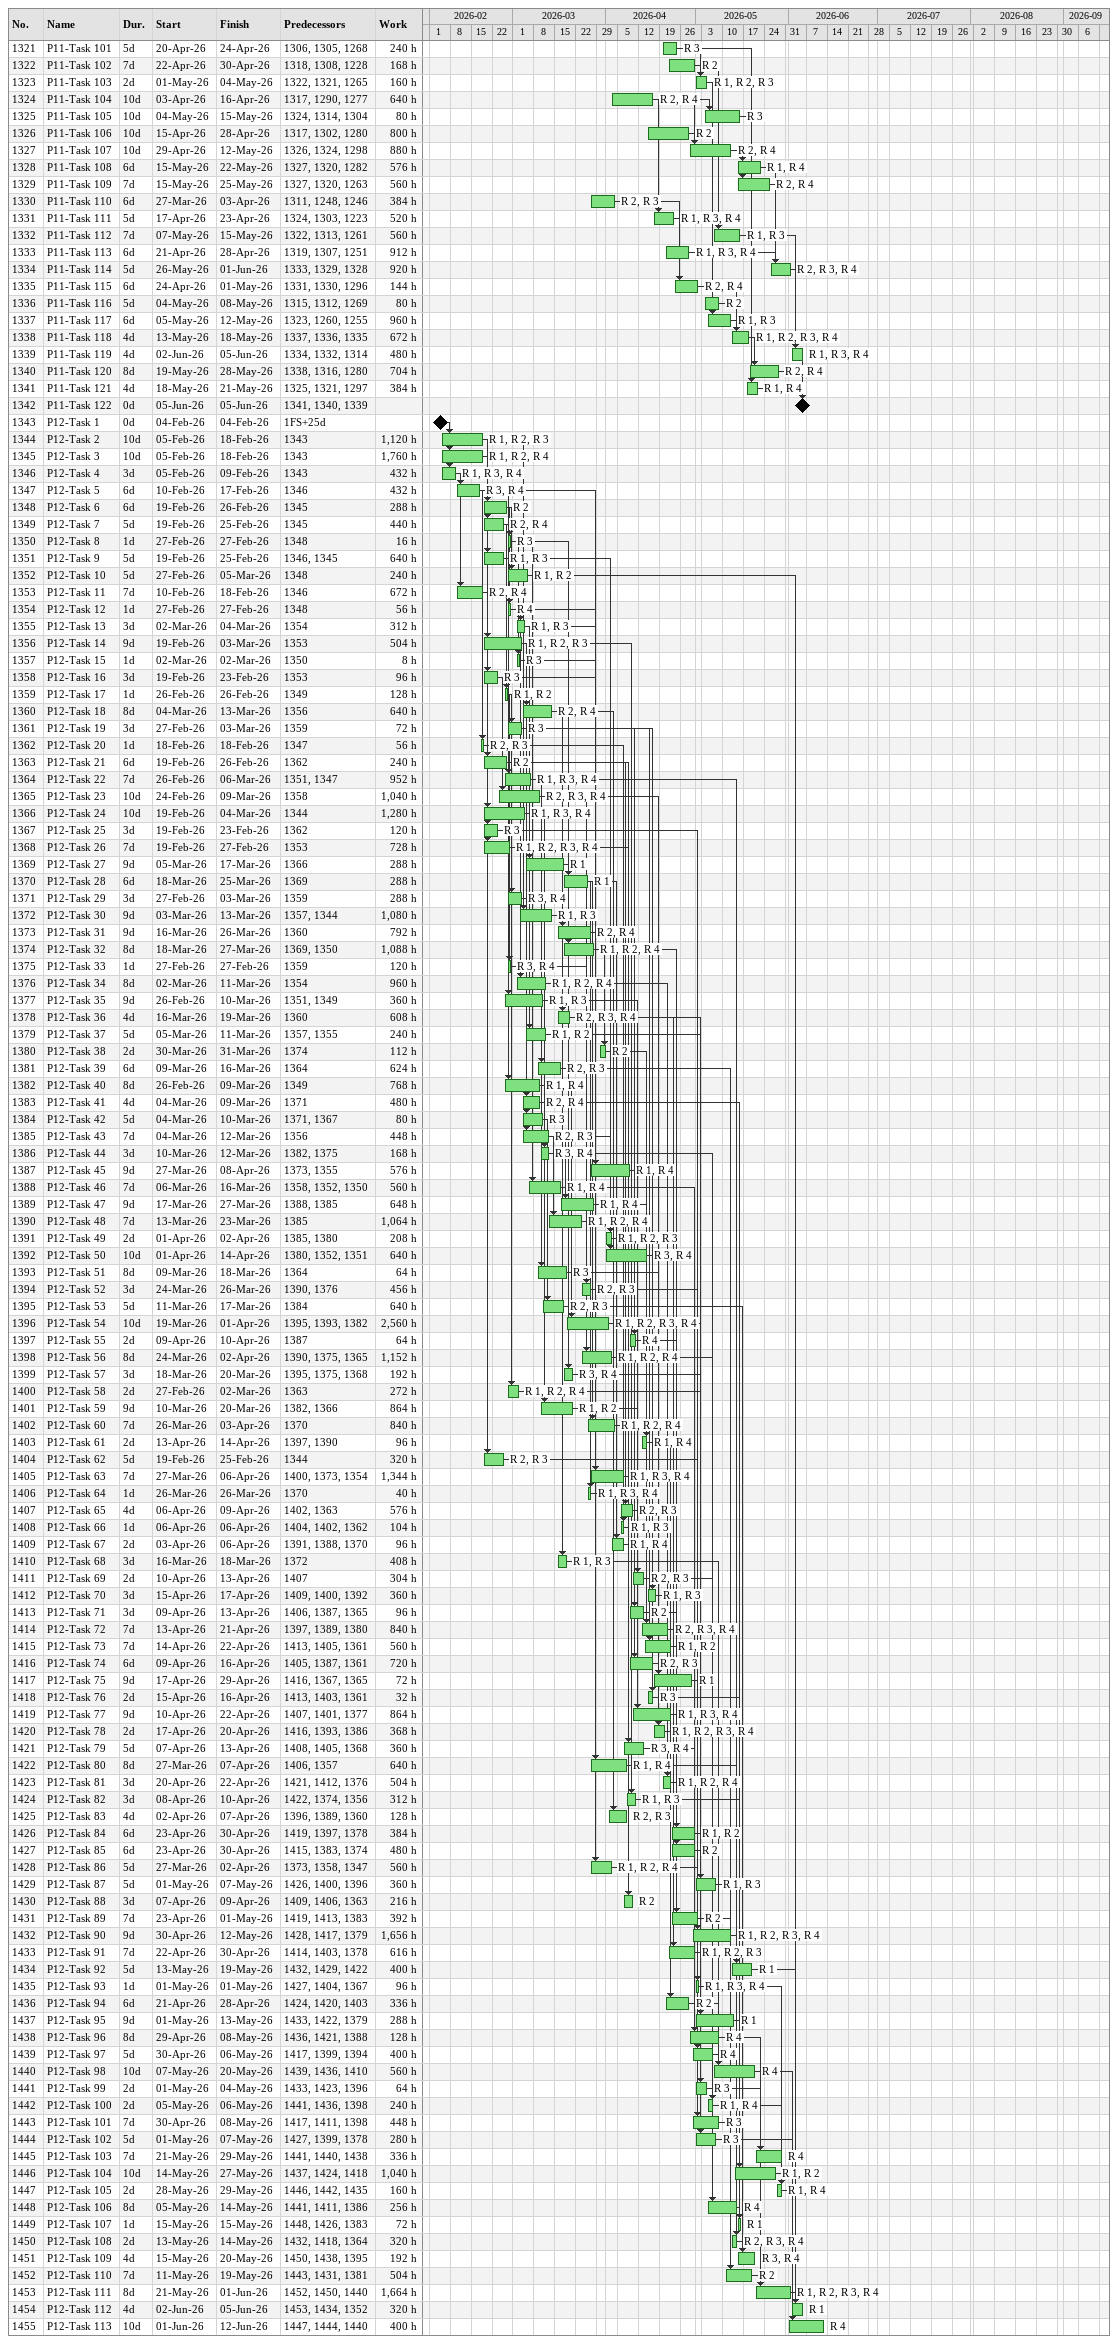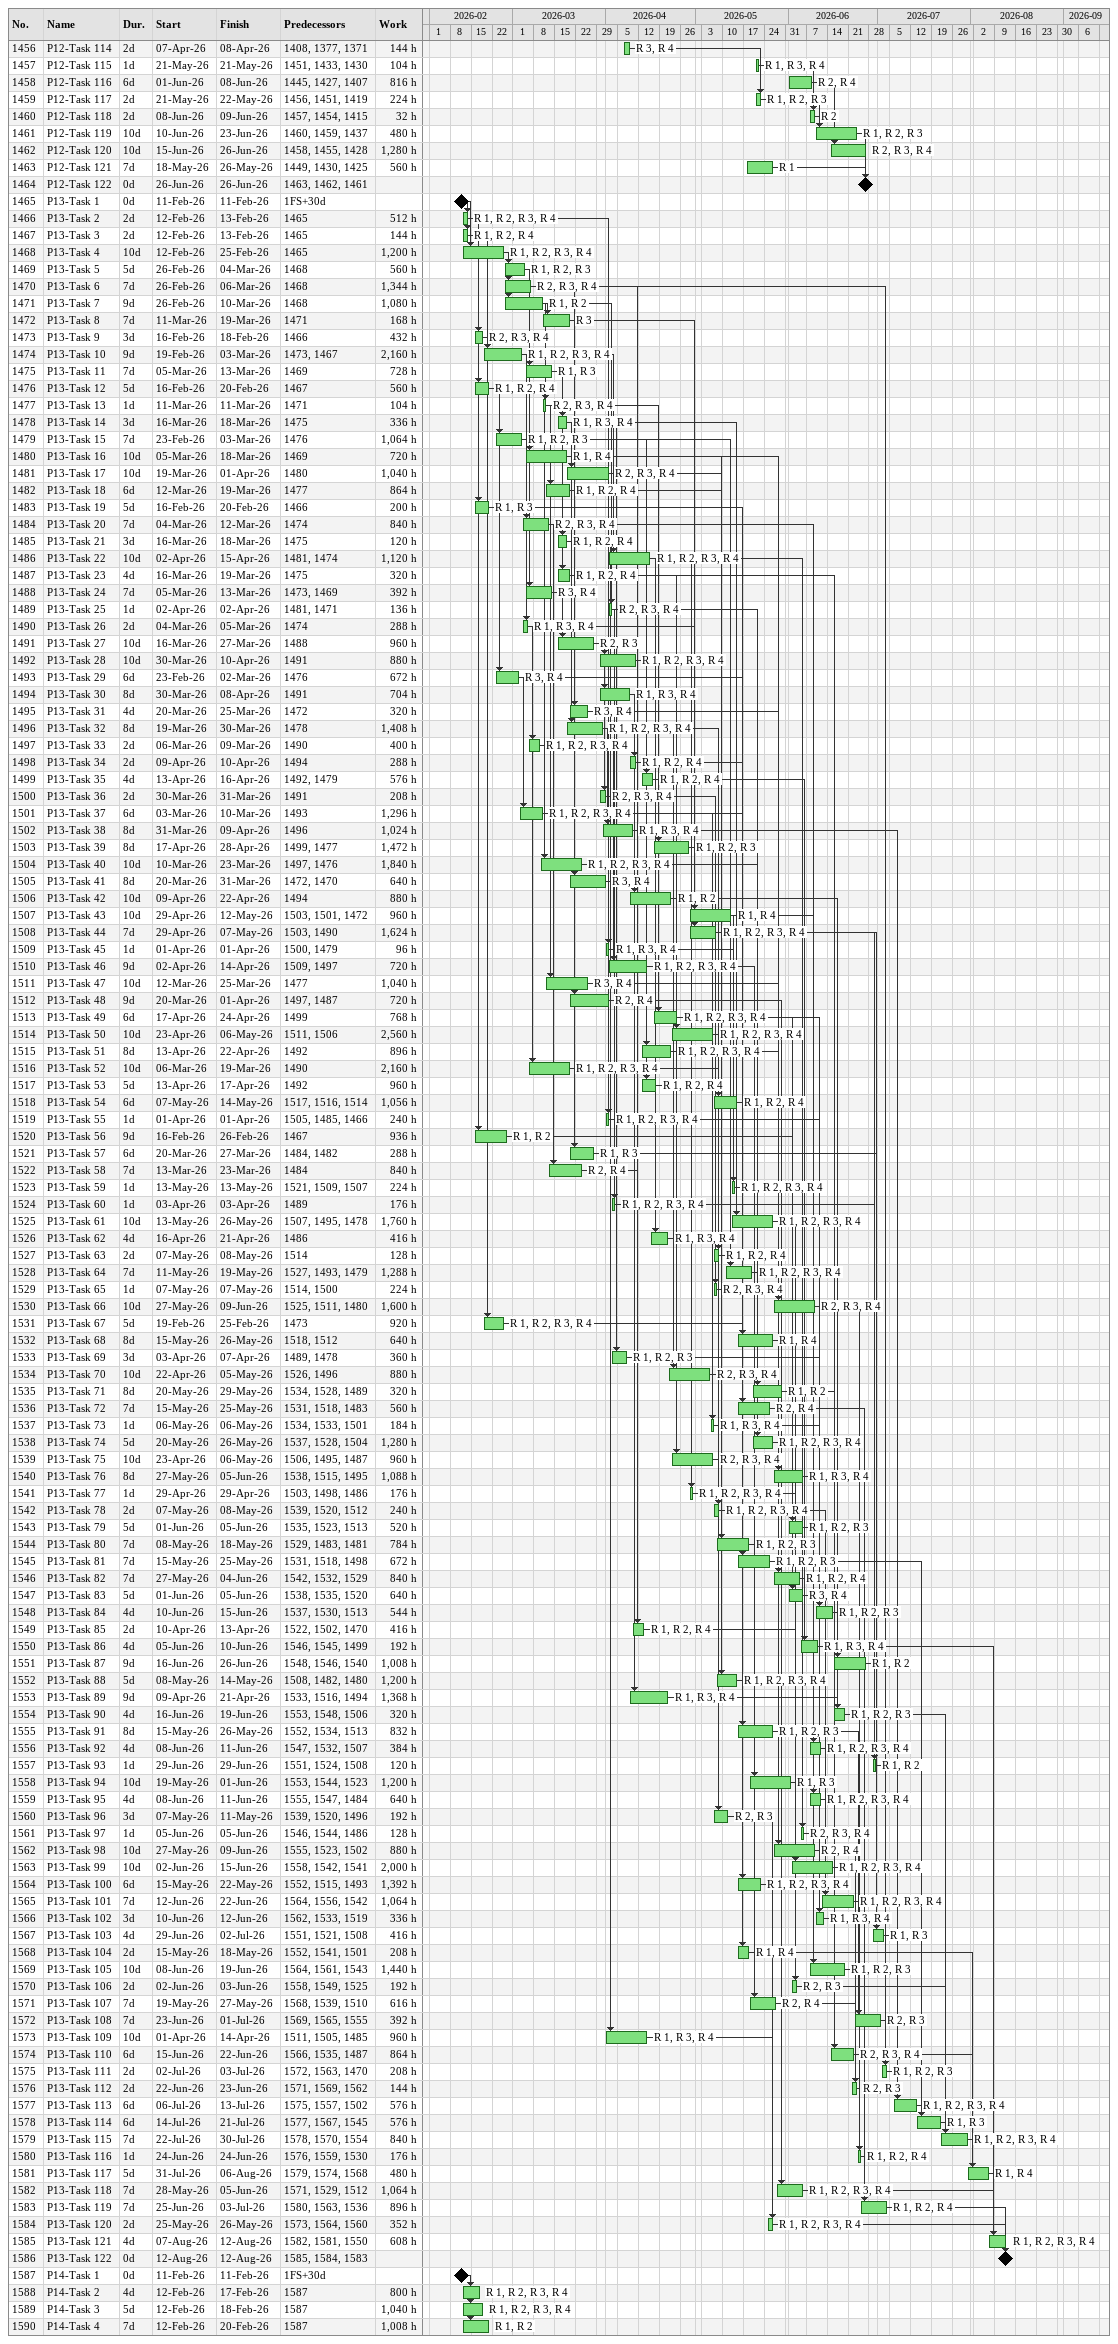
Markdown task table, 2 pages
| ID | Task | Duration | Start | Finish | Predecessors | Resources | Work (h) |
|---|---|---|---|---|---|---|---|
| 1321 | P11-Task 101 | 5d | 2026-04-20 | 2026-04-24 | 1306, 1305, 1268 | R 3 | 240 |
| 1322 | P11-Task 102 | 7d | 2026-04-22 | 2026-04-30 | 1318, 1308, 1228 | R 2 | 168 |
| 1323 | P11-Task 103 | 2d | 2026-05-01 | 2026-05-04 | 1322, 1321, 1265 | R 1, R 2, R 3 | 160 |
| 1324 | P11-Task 104 | 10d | 2026-04-03 | 2026-04-16 | 1317, 1290, 1277 | R 2, R 4 | 640 |
| 1325 | P11-Task 105 | 10d | 2026-05-04 | 2026-05-15 | 1324, 1314, 1304 | R 3 | 80 |
| 1326 | P11-Task 106 | 10d | 2026-04-15 | 2026-04-28 | 1317, 1302, 1280 | R 2 | 800 |
| 1327 | P11-Task 107 | 10d | 2026-04-29 | 2026-05-12 | 1326, 1324, 1298 | R 2, R 4 | 880 |
| 1328 | P11-Task 108 | 6d | 2026-05-15 | 2026-05-22 | 1327, 1320, 1282 | R 1, R 4 | 576 |
| 1329 | P11-Task 109 | 7d | 2026-05-15 | 2026-05-25 | 1327, 1320, 1263 | R 2, R 4 | 560 |
| 1330 | P11-Task 110 | 6d | 2026-03-27 | 2026-04-03 | 1311, 1248, 1246 | R 2, R 3 | 384 |
| 1331 | P11-Task 111 | 5d | 2026-04-17 | 2026-04-23 | 1324, 1303, 1223 | R 1, R 3, R 4 | 520 |
| 1332 | P11-Task 112 | 7d | 2026-05-07 | 2026-05-15 | 1322, 1313, 1261 | R 1, R 3 | 560 |
| 1333 | P11-Task 113 | 6d | 2026-04-21 | 2026-04-28 | 1319, 1307, 1251 | R 1, R 3, R 4 | 912 |
| 1334 | P11-Task 114 | 5d | 2026-05-26 | 2026-06-01 | 1333, 1329, 1328 | R 2, R 3, R 4 | 920 |
| 1335 | P11-Task 115 | 6d | 2026-04-24 | 2026-05-01 | 1331, 1330, 1296 | R 2, R 4 | 144 |
| 1336 | P11-Task 116 | 5d | 2026-05-04 | 2026-05-08 | 1315, 1312, 1269 | R 2 | 80 |
| 1337 | P11-Task 117 | 6d | 2026-05-05 | 2026-05-12 | 1323, 1260, 1255 | R 1, R 3 | 960 |
| 1338 | P11-Task 118 | 4d | 2026-05-13 | 2026-05-18 | 1337, 1336, 1335 | R 1, R 2, R 3, R 4 | 672 |
| 1339 | P11-Task 119 | 4d | 2026-06-02 | 2026-06-05 | 1334, 1332, 1314 | R 1, R 3, R 4 | 480 |
| 1340 | P11-Task 120 | 8d | 2026-05-19 | 2026-05-28 | 1338, 1316, 1280 | R 2, R 4 | 704 |
| 1341 | P11-Task 121 | 4d | 2026-05-18 | 2026-05-21 | 1325, 1321, 1297 | R 1, R 4 | 384 |
| 1342 | P11-Task 122 | 0d | 2026-06-05 | 2026-06-05 | 1341, 1340, 1339 |  |  |
| 1343 | P12-Task 1 | 0d | 2026-02-04 | 2026-02-04 | 1FS+25d |  |  |
| 1344 | P12-Task 2 | 10d | 2026-02-05 | 2026-02-18 | 1343 | R 1, R 2, R 3 | 1120 |
| 1345 | P12-Task 3 | 10d | 2026-02-05 | 2026-02-18 | 1343 | R 1, R 2, R 4 | 1760 |
| 1346 | P12-Task 4 | 3d | 2026-02-05 | 2026-02-09 | 1343 | R 1, R 3, R 4 | 432 |
| 1347 | P12-Task 5 | 6d | 2026-02-10 | 2026-02-17 | 1346 | R 3, R 4 | 432 |
| 1348 | P12-Task 6 | 6d | 2026-02-19 | 2026-02-26 | 1345 | R 2 | 288 |
| 1349 | P12-Task 7 | 5d | 2026-02-19 | 2026-02-25 | 1345 | R 2, R 4 | 440 |
| 1350 | P12-Task 8 | 1d | 2026-02-27 | 2026-02-27 | 1348 | R 3 | 16 |
| 1351 | P12-Task 9 | 5d | 2026-02-19 | 2026-02-25 | 1346, 1345 | R 1, R 3 | 640 |
| 1352 | P12-Task 10 | 5d | 2026-02-27 | 2026-03-05 | 1348 | R 1, R 2 | 240 |
| 1353 | P12-Task 11 | 7d | 2026-02-10 | 2026-02-18 | 1346 | R 2, R 4 | 672 |
| 1354 | P12-Task 12 | 1d | 2026-02-27 | 2026-02-27 | 1348 | R 4 | 56 |
| 1355 | P12-Task 13 | 3d | 2026-03-02 | 2026-03-04 | 1354 | R 1, R 3 | 312 |
| 1356 | P12-Task 14 | 9d | 2026-02-19 | 2026-03-03 | 1353 | R 1, R 2, R 3 | 504 |
| 1357 | P12-Task 15 | 1d | 2026-03-02 | 2026-03-02 | 1350 | R 3 | 8 |
| 1358 | P12-Task 16 | 3d | 2026-02-19 | 2026-02-23 | 1353 | R 3 | 96 |
| 1359 | P12-Task 17 | 1d | 2026-02-26 | 2026-02-26 | 1349 | R 1, R 2 | 128 |
| 1360 | P12-Task 18 | 8d | 2026-03-04 | 2026-03-13 | 1356 | R 2, R 4 | 640 |
| 1361 | P12-Task 19 | 3d | 2026-02-27 | 2026-03-03 | 1359 | R 3 | 72 |
| 1362 | P12-Task 20 | 1d | 2026-02-18 | 2026-02-18 | 1347 | R 2, R 3 | 56 |
| 1363 | P12-Task 21 | 6d | 2026-02-19 | 2026-02-26 | 1362 | R 2 | 240 |
| 1364 | P12-Task 22 | 7d | 2026-02-26 | 2026-03-06 | 1351, 1347 | R 1, R 3, R 4 | 952 |
| 1365 | P12-Task 23 | 10d | 2026-02-24 | 2026-03-09 | 1358 | R 2, R 3, R 4 | 1040 |
| 1366 | P12-Task 24 | 10d | 2026-02-19 | 2026-03-04 | 1344 | R 1, R 3, R 4 | 1280 |
| 1367 | P12-Task 25 | 3d | 2026-02-19 | 2026-02-23 | 1362 | R 3 | 120 |
| 1368 | P12-Task 26 | 7d | 2026-02-19 | 2026-02-27 | 1353 | R 1, R 2, R 3, R 4 | 728 |
| 1369 | P12-Task 27 | 9d | 2026-03-05 | 2026-03-17 | 1366 | R 1 | 288 |
| 1370 | P12-Task 28 | 6d | 2026-03-18 | 2026-03-25 | 1369 | R 1 | 288 |
| 1371 | P12-Task 29 | 3d | 2026-02-27 | 2026-03-03 | 1359 | R 3, R 4 | 288 |
| 1372 | P12-Task 30 | 9d | 2026-03-03 | 2026-03-13 | 1357, 1344 | R 1, R 3 | 1080 |
| 1373 | P12-Task 31 | 9d | 2026-03-16 | 2026-03-26 | 1360 | R 2, R 4 | 792 |
| 1374 | P12-Task 32 | 8d | 2026-03-18 | 2026-03-27 | 1369, 1350 | R 1, R 2, R 4 | 1088 |
| 1375 | P12-Task 33 | 1d | 2026-02-27 | 2026-02-27 | 1359 | R 3, R 4 | 120 |
| 1376 | P12-Task 34 | 8d | 2026-03-02 | 2026-03-11 | 1354 | R 1, R 2, R 4 | 960 |
| 1377 | P12-Task 35 | 9d | 2026-02-26 | 2026-03-10 | 1351, 1349 | R 1, R 3 | 360 |
| 1378 | P12-Task 36 | 4d | 2026-03-16 | 2026-03-19 | 1360 | R 2, R 3, R 4 | 608 |
| 1379 | P12-Task 37 | 5d | 2026-03-05 | 2026-03-11 | 1357, 1355 | R 1, R 2 | 240 |
| 1380 | P12-Task 38 | 2d | 2026-03-30 | 2026-03-31 | 1374 | R 2 | 112 |
| 1381 | P12-Task 39 | 6d | 2026-03-09 | 2026-03-16 | 1364 | R 2, R 3 | 624 |
| 1382 | P12-Task 40 | 8d | 2026-02-26 | 2026-03-09 | 1349 | R 1, R 4 | 768 |
| 1383 | P12-Task 41 | 4d | 2026-03-04 | 2026-03-09 | 1371 | R 2, R 4 | 480 |
| 1384 | P12-Task 42 | 5d | 2026-03-04 | 2026-03-10 | 1371, 1367 | R 3 | 80 |
| 1385 | P12-Task 43 | 7d | 2026-03-04 | 2026-03-12 | 1356 | R 2, R 3 | 448 |
| 1386 | P12-Task 44 | 3d | 2026-03-10 | 2026-03-12 | 1382, 1375 | R 3, R 4 | 168 |
| 1387 | P12-Task 45 | 9d | 2026-03-27 | 2026-04-08 | 1373, 1355 | R 1, R 4 | 576 |
| 1388 | P12-Task 46 | 7d | 2026-03-06 | 2026-03-16 | 1358, 1352, 1350 | R 1, R 4 | 560 |
| 1389 | P12-Task 47 | 9d | 2026-03-17 | 2026-03-27 | 1388, 1385 | R 1, R 4 | 648 |
| 1390 | P12-Task 48 | 7d | 2026-03-13 | 2026-03-23 | 1385 | R 1, R 2, R 4 | 1064 |
| 1391 | P12-Task 49 | 2d | 2026-04-01 | 2026-04-02 | 1385, 1380 | R 1, R 2, R 3 | 208 |
| 1392 | P12-Task 50 | 10d | 2026-04-01 | 2026-04-14 | 1380, 1352, 1351 | R 3, R 4 | 640 |
| 1393 | P12-Task 51 | 8d | 2026-03-09 | 2026-03-18 | 1364 | R 3 | 64 |
| 1394 | P12-Task 52 | 3d | 2026-03-24 | 2026-03-26 | 1390, 1376 | R 2, R 3 | 456 |
| 1395 | P12-Task 53 | 5d | 2026-03-11 | 2026-03-17 | 1384 | R 2, R 3 | 640 |
| 1396 | P12-Task 54 | 10d | 2026-03-19 | 2026-04-01 | 1395, 1393, 1382 | R 1, R 2, R 3, R 4 | 2560 |
| 1397 | P12-Task 55 | 2d | 2026-04-09 | 2026-04-10 | 1387 | R 4 | 64 |
| 1398 | P12-Task 56 | 8d | 2026-03-24 | 2026-04-02 | 1390, 1375, 1365 | R 1, R 2, R 4 | 1152 |
| 1399 | P12-Task 57 | 3d | 2026-03-18 | 2026-03-20 | 1395, 1375, 1368 | R 3, R 4 | 192 |
| 1400 | P12-Task 58 | 2d | 2026-02-27 | 2026-03-02 | 1363 | R 1, R 2, R 4 | 272 |
| 1401 | P12-Task 59 | 9d | 2026-03-10 | 2026-03-20 | 1382, 1366 | R 1, R 2 | 864 |
| 1402 | P12-Task 60 | 7d | 2026-03-26 | 2026-04-03 | 1370 | R 1, R 2, R 4 | 840 |
| 1403 | P12-Task 61 | 2d | 2026-04-13 | 2026-04-14 | 1397, 1390 | R 1, R 4 | 96 |
| 1404 | P12-Task 62 | 5d | 2026-02-19 | 2026-02-25 | 1344 | R 2, R 3 | 320 |
| 1405 | P12-Task 63 | 7d | 2026-03-27 | 2026-04-06 | 1400, 1373, 1354 | R 1, R 3, R 4 | 1344 |
| 1406 | P12-Task 64 | 1d | 2026-03-26 | 2026-03-26 | 1370 | R 1, R 3, R 4 | 40 |
| 1407 | P12-Task 65 | 4d | 2026-04-06 | 2026-04-09 | 1402, 1363 | R 2, R 3 | 576 |
| 1408 | P12-Task 66 | 1d | 2026-04-06 | 2026-04-06 | 1404, 1402, 1362 | R 1, R 3 | 104 |
| 1409 | P12-Task 67 | 2d | 2026-04-03 | 2026-04-06 | 1391, 1388, 1370 | R 1, R 4 | 96 |
| 1410 | P12-Task 68 | 3d | 2026-03-16 | 2026-03-18 | 1372 | R 1, R 3 | 408 |
| 1411 | P12-Task 69 | 2d | 2026-04-10 | 2026-04-13 | 1407 | R 2, R 3 | 304 |
| 1412 | P12-Task 70 | 3d | 2026-04-15 | 2026-04-17 | 1409, 1400, 1392 | R 1, R 3 | 360 |
| 1413 | P12-Task 71 | 3d | 2026-04-09 | 2026-04-13 | 1406, 1387, 1365 | R 2 | 96 |
| 1414 | P12-Task 72 | 7d | 2026-04-13 | 2026-04-21 | 1397, 1389, 1380 | R 2, R 3, R 4 | 840 |
| 1415 | P12-Task 73 | 7d | 2026-04-14 | 2026-04-22 | 1413, 1405, 1361 | R 1, R 2 | 560 |
| 1416 | P12-Task 74 | 6d | 2026-04-09 | 2026-04-16 | 1405, 1387, 1361 | R 2, R 3 | 720 |
| 1417 | P12-Task 75 | 9d | 2026-04-17 | 2026-04-29 | 1416, 1367, 1365 | R 1 | 72 |
| 1418 | P12-Task 76 | 2d | 2026-04-15 | 2026-04-16 | 1413, 1403, 1361 | R 3 | 32 |
| 1419 | P12-Task 77 | 9d | 2026-04-10 | 2026-04-22 | 1407, 1401, 1377 | R 1, R 3, R 4 | 864 |
| 1420 | P12-Task 78 | 2d | 2026-04-17 | 2026-04-20 | 1416, 1393, 1386 | R 1, R 2, R 3, R 4 | 368 |
| 1421 | P12-Task 79 | 5d | 2026-04-07 | 2026-04-13 | 1408, 1405, 1368 | R 3, R 4 | 360 |
| 1422 | P12-Task 80 | 8d | 2026-03-27 | 2026-04-07 | 1406, 1357 | R 1, R 4 | 640 |
| 1423 | P12-Task 81 | 3d | 2026-04-20 | 2026-04-22 | 1421, 1412, 1376 | R 1, R 2, R 4 | 504 |
| 1424 | P12-Task 82 | 3d | 2026-04-08 | 2026-04-10 | 1422, 1374, 1356 | R 1, R 3 | 312 |
| 1425 | P12-Task 83 | 4d | 2026-04-02 | 2026-04-07 | 1396, 1389, 1360 | R 2, R 3 | 128 |
| 1426 | P12-Task 84 | 6d | 2026-04-23 | 2026-04-30 | 1419, 1397, 1378 | R 1, R 2 | 384 |
| 1427 | P12-Task 85 | 6d | 2026-04-23 | 2026-04-30 | 1415, 1383, 1374 | R 2 | 480 |
| 1428 | P12-Task 86 | 5d | 2026-03-27 | 2026-04-02 | 1373, 1358, 1347 | R 1, R 2, R 4 | 560 |
| 1429 | P12-Task 87 | 5d | 2026-05-01 | 2026-05-07 | 1426, 1400, 1396 | R 1, R 3 | 360 |
| 1430 | P12-Task 88 | 3d | 2026-04-07 | 2026-04-09 | 1409, 1406, 1363 | R 2 | 216 |
| 1431 | P12-Task 89 | 7d | 2026-04-23 | 2026-05-01 | 1419, 1413, 1383 | R 2 | 392 |
| 1432 | P12-Task 90 | 9d | 2026-04-30 | 2026-05-12 | 1428, 1417, 1379 | R 1, R 2, R 3, R 4 | 1656 |
| 1433 | P12-Task 91 | 7d | 2026-04-22 | 2026-04-30 | 1414, 1403, 1378 | R 1, R 2, R 3 | 616 |
| 1434 | P12-Task 92 | 5d | 2026-05-13 | 2026-05-19 | 1432, 1429, 1422 | R 1 | 400 |
| 1435 | P12-Task 93 | 1d | 2026-05-01 | 2026-05-01 | 1427, 1404, 1367 | R 1, R 3, R 4 | 96 |
| 1436 | P12-Task 94 | 6d | 2026-04-21 | 2026-04-28 | 1424, 1420, 1403 | R 2 | 336 |
| 1437 | P12-Task 95 | 9d | 2026-05-01 | 2026-05-13 | 1433, 1422, 1379 | R 1 | 288 |
| 1438 | P12-Task 96 | 8d | 2026-04-29 | 2026-05-08 | 1436, 1421, 1388 | R 4 | 128 |
| 1439 | P12-Task 97 | 5d | 2026-04-30 | 2026-05-06 | 1417, 1399, 1394 | R 4 | 400 |
| 1440 | P12-Task 98 | 10d | 2026-05-07 | 2026-05-20 | 1439, 1436, 1410 | R 4 | 560 |
| 1441 | P12-Task 99 | 2d | 2026-05-01 | 2026-05-04 | 1433, 1423, 1396 | R 3 | 64 |
| 1442 | P12-Task 100 | 2d | 2026-05-05 | 2026-05-06 | 1441, 1436, 1398 | R 1, R 4 | 240 |
| 1443 | P12-Task 101 | 7d | 2026-04-30 | 2026-05-08 | 1417, 1411, 1398 | R 3 | 448 |
| 1444 | P12-Task 102 | 5d | 2026-05-01 | 2026-05-07 | 1427, 1399, 1378 | R 3 | 280 |
| 1445 | P12-Task 103 | 7d | 2026-05-21 | 2026-05-29 | 1441, 1440, 1438 | R 4 | 336 |
| 1446 | P12-Task 104 | 10d | 2026-05-14 | 2026-05-27 | 1437, 1424, 1418 | R 1, R 2 | 1040 |
| 1447 | P12-Task 105 | 2d | 2026-05-28 | 2026-05-29 | 1446, 1442, 1435 | R 1, R 4 | 160 |
| 1448 | P12-Task 106 | 8d | 2026-05-05 | 2026-05-14 | 1441, 1411, 1386 | R 4 | 256 |
| 1449 | P12-Task 107 | 1d | 2026-05-15 | 2026-05-15 | 1448, 1426, 1383 | R 1 | 72 |
| 1450 | P12-Task 108 | 2d | 2026-05-13 | 2026-05-14 | 1432, 1418, 1364 | R 2, R 3, R 4 | 320 |
| 1451 | P12-Task 109 | 4d | 2026-05-15 | 2026-05-20 | 1450, 1438, 1395 | R 3, R 4 | 192 |
| 1452 | P12-Task 110 | 7d | 2026-05-11 | 2026-05-19 | 1443, 1431, 1381 | R 2 | 504 |
| 1453 | P12-Task 111 | 8d | 2026-05-21 | 2026-06-01 | 1452, 1450, 1440 | R 1, R 2, R 3, R 4 | 1664 |
| 1454 | P12-Task 112 | 4d | 2026-06-02 | 2026-06-05 | 1453, 1434, 1352 | R 1 | 320 |
| 1455 | P12-Task 113 | 10d | 2026-06-01 | 2026-06-12 | 1447, 1444, 1440 | R 4 | 400 |
| 1456 | P12-Task 114 | 2d | 2026-04-07 | 2026-04-08 | 1408, 1377, 1371 | R 3, R 4 | 144 |
| 1457 | P12-Task 115 | 1d | 2026-05-21 | 2026-05-21 | 1451, 1433, 1430 | R 1, R 3, R 4 | 104 |
| 1458 | P12-Task 116 | 6d | 2026-06-01 | 2026-06-08 | 1445, 1427, 1407 | R 2, R 4 | 816 |
| 1459 | P12-Task 117 | 2d | 2026-05-21 | 2026-05-22 | 1456, 1451, 1419 | R 1, R 2, R 3 | 224 |
| 1460 | P12-Task 118 | 2d | 2026-06-08 | 2026-06-09 | 1457, 1454, 1415 | R 2 | 32 |
| 1461 | P12-Task 119 | 10d | 2026-06-10 | 2026-06-23 | 1460, 1459, 1437 | R 1, R 2, R 3 | 480 |
| 1462 | P12-Task 120 | 10d | 2026-06-15 | 2026-06-26 | 1458, 1455, 1428 | R 2, R 3, R 4 | 1280 |
| 1463 | P12-Task 121 | 7d | 2026-05-18 | 2026-05-26 | 1449, 1430, 1425 | R 1 | 560 |
| 1464 | P12-Task 122 | 0d | 2026-06-26 | 2026-06-26 | 1463, 1462, 1461 |  |  |
| 1465 | P13-Task 1 | 0d | 2026-02-11 | 2026-02-11 | 1FS+30d |  |  |
| 1466 | P13-Task 2 | 2d | 2026-02-12 | 2026-02-13 | 1465 | R 1, R 2, R 3, R 4 | 512 |
| 1467 | P13-Task 3 | 2d | 2026-02-12 | 2026-02-13 | 1465 | R 1, R 2, R 4 | 144 |
| 1468 | P13-Task 4 | 10d | 2026-02-12 | 2026-02-25 | 1465 | R 1, R 2, R 3, R 4 | 1200 |
| 1469 | P13-Task 5 | 5d | 2026-02-26 | 2026-03-04 | 1468 | R 1, R 2, R 3 | 560 |
| 1470 | P13-Task 6 | 7d | 2026-02-26 | 2026-03-06 | 1468 | R 2, R 3, R 4 | 1344 |
| 1471 | P13-Task 7 | 9d | 2026-02-26 | 2026-03-10 | 1468 | R 1, R 2 | 1080 |
| 1472 | P13-Task 8 | 7d | 2026-03-11 | 2026-03-19 | 1471 | R 3 | 168 |
| 1473 | P13-Task 9 | 3d | 2026-02-16 | 2026-02-18 | 1466 | R 2, R 3, R 4 | 432 |
| 1474 | P13-Task 10 | 9d | 2026-02-19 | 2026-03-03 | 1473, 1467 | R 1, R 2, R 3, R 4 | 2160 |
| 1475 | P13-Task 11 | 7d | 2026-03-05 | 2026-03-13 | 1469 | R 1, R 3 | 728 |
| 1476 | P13-Task 12 | 5d | 2026-02-16 | 2026-02-20 | 1467 | R 1, R 2, R 4 | 560 |
| 1477 | P13-Task 13 | 1d | 2026-03-11 | 2026-03-11 | 1471 | R 2, R 3, R 4 | 104 |
| 1478 | P13-Task 14 | 3d | 2026-03-16 | 2026-03-18 | 1475 | R 1, R 3, R 4 | 336 |
| 1479 | P13-Task 15 | 7d | 2026-02-23 | 2026-03-03 | 1476 | R 1, R 2, R 3 | 1064 |
| 1480 | P13-Task 16 | 10d | 2026-03-05 | 2026-03-18 | 1469 | R 1, R 4 | 720 |
| 1481 | P13-Task 17 | 10d | 2026-03-19 | 2026-04-01 | 1480 | R 2, R 3, R 4 | 1040 |
| 1482 | P13-Task 18 | 6d | 2026-03-12 | 2026-03-19 | 1477 | R 1, R 2, R 4 | 864 |
| 1483 | P13-Task 19 | 5d | 2026-02-16 | 2026-02-20 | 1466 | R 1, R 3 | 200 |
| 1484 | P13-Task 20 | 7d | 2026-03-04 | 2026-03-12 | 1474 | R 2, R 3, R 4 | 840 |
| 1485 | P13-Task 21 | 3d | 2026-03-16 | 2026-03-18 | 1475 | R 1, R 2, R 4 | 120 |
| 1486 | P13-Task 22 | 10d | 2026-04-02 | 2026-04-15 | 1481, 1474 | R 1, R 2, R 3, R 4 | 1120 |
| 1487 | P13-Task 23 | 4d | 2026-03-16 | 2026-03-19 | 1475 | R 1, R 2, R 4 | 320 |
| 1488 | P13-Task 24 | 7d | 2026-03-05 | 2026-03-13 | 1473, 1469 | R 3, R 4 | 392 |
| 1489 | P13-Task 25 | 1d | 2026-04-02 | 2026-04-02 | 1481, 1471 | R 2, R 3, R 4 | 136 |
| 1490 | P13-Task 26 | 2d | 2026-03-04 | 2026-03-05 | 1474 | R 1, R 3, R 4 | 288 |
| 1491 | P13-Task 27 | 10d | 2026-03-16 | 2026-03-27 | 1488 | R 2, R 3 | 960 |
| 1492 | P13-Task 28 | 10d | 2026-03-30 | 2026-04-10 | 1491 | R 1, R 2, R 3, R 4 | 880 |
| 1493 | P13-Task 29 | 6d | 2026-02-23 | 2026-03-02 | 1476 | R 3, R 4 | 672 |
| 1494 | P13-Task 30 | 8d | 2026-03-30 | 2026-04-08 | 1491 | R 1, R 3, R 4 | 704 |
| 1495 | P13-Task 31 | 4d | 2026-03-20 | 2026-03-25 | 1472 | R 3, R 4 | 320 |
| 1496 | P13-Task 32 | 8d | 2026-03-19 | 2026-03-30 | 1478 | R 1, R 2, R 3, R 4 | 1408 |
| 1497 | P13-Task 33 | 2d | 2026-03-06 | 2026-03-09 | 1490 | R 1, R 2, R 3, R 4 | 400 |
| 1498 | P13-Task 34 | 2d | 2026-04-09 | 2026-04-10 | 1494 | R 1, R 2, R 4 | 288 |
| 1499 | P13-Task 35 | 4d | 2026-04-13 | 2026-04-16 | 1492, 1479 | R 1, R 2, R 4 | 576 |
| 1500 | P13-Task 36 | 2d | 2026-03-30 | 2026-03-31 | 1491 | R 2, R 3, R 4 | 208 |
| 1501 | P13-Task 37 | 6d | 2026-03-03 | 2026-03-10 | 1493 | R 1, R 2, R 3, R 4 | 1296 |
| 1502 | P13-Task 38 | 8d | 2026-03-31 | 2026-04-09 | 1496 | R 1, R 3, R 4 | 1024 |
| 1503 | P13-Task 39 | 8d | 2026-04-17 | 2026-04-28 | 1499, 1477 | R 1, R 2, R 3 | 1472 |
| 1504 | P13-Task 40 | 10d | 2026-03-10 | 2026-03-23 | 1497, 1476 | R 1, R 2, R 3, R 4 | 1840 |
| 1505 | P13-Task 41 | 8d | 2026-03-20 | 2026-03-31 | 1472, 1470 | R 3, R 4 | 640 |
| 1506 | P13-Task 42 | 10d | 2026-04-09 | 2026-04-22 | 1494 | R 1, R 2 | 880 |
| 1507 | P13-Task 43 | 10d | 2026-04-29 | 2026-05-12 | 1503, 1501, 1472 | R 1, R 4 | 960 |
| 1508 | P13-Task 44 | 7d | 2026-04-29 | 2026-05-07 | 1503, 1490 | R 1, R 2, R 3, R 4 | 1624 |
| 1509 | P13-Task 45 | 1d | 2026-04-01 | 2026-04-01 | 1500, 1479 | R 1, R 3, R 4 | 96 |
| 1510 | P13-Task 46 | 9d | 2026-04-02 | 2026-04-14 | 1509, 1497 | R 1, R 2, R 3, R 4 | 720 |
| 1511 | P13-Task 47 | 10d | 2026-03-12 | 2026-03-25 | 1477 | R 3, R 4 | 1040 |
| 1512 | P13-Task 48 | 9d | 2026-03-20 | 2026-04-01 | 1497, 1487 | R 2, R 4 | 720 |
| 1513 | P13-Task 49 | 6d | 2026-04-17 | 2026-04-24 | 1499 | R 1, R 2, R 3, R 4 | 768 |
| 1514 | P13-Task 50 | 10d | 2026-04-23 | 2026-05-06 | 1511, 1506 | R 1, R 2, R 3, R 4 | 2560 |
| 1515 | P13-Task 51 | 8d | 2026-04-13 | 2026-04-22 | 1492 | R 1, R 2, R 3, R 4 | 896 |
| 1516 | P13-Task 52 | 10d | 2026-03-06 | 2026-03-19 | 1490 | R 1, R 2, R 3, R 4 | 2160 |
| 1517 | P13-Task 53 | 5d | 2026-04-13 | 2026-04-17 | 1492 | R 1, R 2, R 4 | 960 |
| 1518 | P13-Task 54 | 6d | 2026-05-07 | 2026-05-14 | 1517, 1516, 1514 | R 1, R 2, R 4 | 1056 |
| 1519 | P13-Task 55 | 1d | 2026-04-01 | 2026-04-01 | 1505, 1485, 1466 | R 1, R 2, R 3, R 4 | 240 |
| 1520 | P13-Task 56 | 9d | 2026-02-16 | 2026-02-26 | 1467 | R 1, R 2 | 936 |
| 1521 | P13-Task 57 | 6d | 2026-03-20 | 2026-03-27 | 1484, 1482 | R 1, R 3 | 288 |
| 1522 | P13-Task 58 | 7d | 2026-03-13 | 2026-03-23 | 1484 | R 2, R 4 | 840 |
| 1523 | P13-Task 59 | 1d | 2026-05-13 | 2026-05-13 | 1521, 1509, 1507 | R 1, R 2, R 3, R 4 | 224 |
| 1524 | P13-Task 60 | 1d | 2026-04-03 | 2026-04-03 | 1489 | R 1, R 2, R 3, R 4 | 176 |
| 1525 | P13-Task 61 | 10d | 2026-05-13 | 2026-05-26 | 1507, 1495, 1478 | R 1, R 2, R 3, R 4 | 1760 |
| 1526 | P13-Task 62 | 4d | 2026-04-16 | 2026-04-21 | 1486 | R 1, R 3, R 4 | 416 |
| 1527 | P13-Task 63 | 2d | 2026-05-07 | 2026-05-08 | 1514 | R 1, R 2, R 4 | 128 |
| 1528 | P13-Task 64 | 7d | 2026-05-11 | 2026-05-19 | 1527, 1493, 1479 | R 1, R 2, R 3, R 4 | 1288 |
| 1529 | P13-Task 65 | 1d | 2026-05-07 | 2026-05-07 | 1514, 1500 | R 2, R 3, R 4 | 224 |
| 1530 | P13-Task 66 | 10d | 2026-05-27 | 2026-06-09 | 1525, 1511, 1480 | R 2, R 3, R 4 | 1600 |
| 1531 | P13-Task 67 | 5d | 2026-02-19 | 2026-02-25 | 1473 | R 1, R 2, R 3, R 4 | 920 |
| 1532 | P13-Task 68 | 8d | 2026-05-15 | 2026-05-26 | 1518, 1512 | R 1, R 4 | 640 |
| 1533 | P13-Task 69 | 3d | 2026-04-03 | 2026-04-07 | 1489, 1478 | R 1, R 2, R 3 | 360 |
| 1534 | P13-Task 70 | 10d | 2026-04-22 | 2026-05-05 | 1526, 1496 | R 2, R 3, R 4 | 880 |
| 1535 | P13-Task 71 | 8d | 2026-05-20 | 2026-05-29 | 1534, 1528, 1489 | R 1, R 2 | 320 |
| 1536 | P13-Task 72 | 7d | 2026-05-15 | 2026-05-25 | 1531, 1518, 1483 | R 2, R 4 | 560 |
| 1537 | P13-Task 73 | 1d | 2026-05-06 | 2026-05-06 | 1534, 1533, 1501 | R 1, R 3, R 4 | 184 |
| 1538 | P13-Task 74 | 5d | 2026-05-20 | 2026-05-26 | 1537, 1528, 1504 | R 1, R 2, R 3, R 4 | 1280 |
| 1539 | P13-Task 75 | 10d | 2026-04-23 | 2026-05-06 | 1506, 1495, 1487 | R 2, R 3, R 4 | 960 |
| 1540 | P13-Task 76 | 8d | 2026-05-27 | 2026-06-05 | 1538, 1515, 1495 | R 1, R 3, R 4 | 1088 |
| 1541 | P13-Task 77 | 1d | 2026-04-29 | 2026-04-29 | 1503, 1498, 1486 | R 1, R 2, R 3, R 4 | 176 |
| 1542 | P13-Task 78 | 2d | 2026-05-07 | 2026-05-08 | 1539, 1520, 1512 | R 1, R 2, R 3, R 4 | 240 |
| 1543 | P13-Task 79 | 5d | 2026-06-01 | 2026-06-05 | 1535, 1523, 1513 | R 1, R 2, R 3 | 520 |
| 1544 | P13-Task 80 | 7d | 2026-05-08 | 2026-05-18 | 1529, 1483, 1481 | R 1, R 2, R 3 | 784 |
| 1545 | P13-Task 81 | 7d | 2026-05-15 | 2026-05-25 | 1531, 1518, 1498 | R 1, R 2, R 3 | 672 |
| 1546 | P13-Task 82 | 7d | 2026-05-27 | 2026-06-04 | 1542, 1532, 1529 | R 1, R 2, R 4 | 840 |
| 1547 | P13-Task 83 | 5d | 2026-06-01 | 2026-06-05 | 1538, 1535, 1520 | R 3, R 4 | 640 |
| 1548 | P13-Task 84 | 4d | 2026-06-10 | 2026-06-15 | 1537, 1530, 1513 | R 1, R 2, R 3 | 544 |
| 1549 | P13-Task 85 | 2d | 2026-04-10 | 2026-04-13 | 1522, 1502, 1470 | R 1, R 2, R 4 | 416 |
| 1550 | P13-Task 86 | 4d | 2026-06-05 | 2026-06-10 | 1546, 1545, 1499 | R 1, R 3, R 4 | 192 |
| 1551 | P13-Task 87 | 9d | 2026-06-16 | 2026-06-26 | 1548, 1546, 1540 | R 1, R 2 | 1008 |
| 1552 | P13-Task 88 | 5d | 2026-05-08 | 2026-05-14 | 1508, 1482, 1480 | R 1, R 2, R 3, R 4 | 1200 |
| 1553 | P13-Task 89 | 9d | 2026-04-09 | 2026-04-21 | 1533, 1516, 1494 | R 1, R 3, R 4 | 1368 |
| 1554 | P13-Task 90 | 4d | 2026-06-16 | 2026-06-19 | 1553, 1548, 1506 | R 1, R 2, R 3 | 320 |
| 1555 | P13-Task 91 | 8d | 2026-05-15 | 2026-05-26 | 1552, 1534, 1513 | R 1, R 2, R 3 | 832 |
| 1556 | P13-Task 92 | 4d | 2026-06-08 | 2026-06-11 | 1547, 1532, 1507 | R 1, R 2, R 3, R 4 | 384 |
| 1557 | P13-Task 93 | 1d | 2026-06-29 | 2026-06-29 | 1551, 1524, 1508 | R 1, R 2 | 120 |
| 1558 | P13-Task 94 | 10d | 2026-05-19 | 2026-06-01 | 1553, 1544, 1523 | R 1, R 3 | 1200 |
| 1559 | P13-Task 95 | 4d | 2026-06-08 | 2026-06-11 | 1555, 1547, 1484 | R 1, R 2, R 3, R 4 | 640 |
| 1560 | P13-Task 96 | 3d | 2026-05-07 | 2026-05-11 | 1539, 1520, 1496 | R 2, R 3 | 192 |
| 1561 | P13-Task 97 | 1d | 2026-06-05 | 2026-06-05 | 1546, 1544, 1486 | R 2, R 3, R 4 | 128 |
| 1562 | P13-Task 98 | 10d | 2026-05-27 | 2026-06-09 | 1555, 1523, 1502 | R 2, R 4 | 880 |
| 1563 | P13-Task 99 | 10d | 2026-06-02 | 2026-06-15 | 1558, 1542, 1541 | R 1, R 2, R 3, R 4 | 2000 |
| 1564 | P13-Task 100 | 6d | 2026-05-15 | 2026-05-22 | 1552, 1515, 1493 | R 1, R 2, R 3, R 4 | 1392 |
| 1565 | P13-Task 101 | 7d | 2026-06-12 | 2026-06-22 | 1564, 1556, 1542 | R 1, R 2, R 3, R 4 | 1064 |
| 1566 | P13-Task 102 | 3d | 2026-06-10 | 2026-06-12 | 1562, 1533, 1519 | R 1, R 3, R 4 | 336 |
| 1567 | P13-Task 103 | 4d | 2026-06-29 | 2026-07-02 | 1551, 1521, 1508 | R 1, R 3 | 416 |
| 1568 | P13-Task 104 | 2d | 2026-05-15 | 2026-05-18 | 1552, 1541, 1501 | R 1, R 4 | 208 |
| 1569 | P13-Task 105 | 10d | 2026-06-08 | 2026-06-19 | 1564, 1561, 1543 | R 1, R 2, R 3 | 1440 |
| 1570 | P13-Task 106 | 2d | 2026-06-02 | 2026-06-03 | 1558, 1549, 1525 | R 2, R 3 | 192 |
| 1571 | P13-Task 107 | 7d | 2026-05-19 | 2026-05-27 | 1568, 1539, 1510 | R 2, R 4 | 616 |
| 1572 | P13-Task 108 | 7d | 2026-06-23 | 2026-07-01 | 1569, 1565, 1555 | R 2, R 3 | 392 |
| 1573 | P13-Task 109 | 10d | 2026-04-01 | 2026-04-14 | 1511, 1505, 1485 | R 1, R 3, R 4 | 960 |
| 1574 | P13-Task 110 | 6d | 2026-06-15 | 2026-06-22 | 1566, 1535, 1487 | R 2, R 3, R 4 | 864 |
| 1575 | P13-Task 111 | 2d | 2026-07-02 | 2026-07-03 | 1572, 1563, 1470 | R 1, R 2, R 3 | 208 |
| 1576 | P13-Task 112 | 2d | 2026-06-22 | 2026-06-23 | 1571, 1569, 1562 | R 2, R 3 | 144 |
| 1577 | P13-Task 113 | 6d | 2026-07-06 | 2026-07-13 | 1575, 1557, 1502 | R 1, R 2, R 3, R 4 | 576 |
| 1578 | P13-Task 114 | 6d | 2026-07-14 | 2026-07-21 | 1577, 1567, 1545 | R 1, R 3 | 576 |
| 1579 | P13-Task 115 | 7d | 2026-07-22 | 2026-07-30 | 1578, 1570, 1554 | R 1, R 2, R 3, R 4 | 840 |
| 1580 | P13-Task 116 | 1d | 2026-06-24 | 2026-06-24 | 1576, 1559, 1530 | R 1, R 2, R 4 | 176 |
| 1581 | P13-Task 117 | 5d | 2026-07-31 | 2026-08-06 | 1579, 1574, 1568 | R 1, R 4 | 480 |
| 1582 | P13-Task 118 | 7d | 2026-05-28 | 2026-06-05 | 1571, 1529, 1512 | R 1, R 2, R 3, R 4 | 1064 |
| 1583 | P13-Task 119 | 7d | 2026-06-25 | 2026-07-03 | 1580, 1563, 1536 | R 1, R 2, R 4 | 896 |
| 1584 | P13-Task 120 | 2d | 2026-05-25 | 2026-05-26 | 1573, 1564, 1560 | R 1, R 2, R 3, R 4 | 352 |
| 1585 | P13-Task 121 | 4d | 2026-08-07 | 2026-08-12 | 1582, 1581, 1550 | R 1, R 2, R 3, R 4 | 608 |
| 1586 | P13-Task 122 | 0d | 2026-08-12 | 2026-08-12 | 1585, 1584, 1583 |  |  |
| 1587 | P14-Task 1 | 0d | 2026-02-11 | 2026-02-11 | 1FS+30d |  |  |
| 1588 | P14-Task 2 | 4d | 2026-02-12 | 2026-02-17 | 1587 | R 1, R 2, R 3, R 4 | 800 |
| 1589 | P14-Task 3 | 5d | 2026-02-12 | 2026-02-18 | 1587 | R 1, R 2, R 3, R 4 | 1040 |
| 1590 | P14-Task 4 | 7d | 2026-02-12 | 2026-02-20 | 1587 | R 1, R 2 | 1008 |
